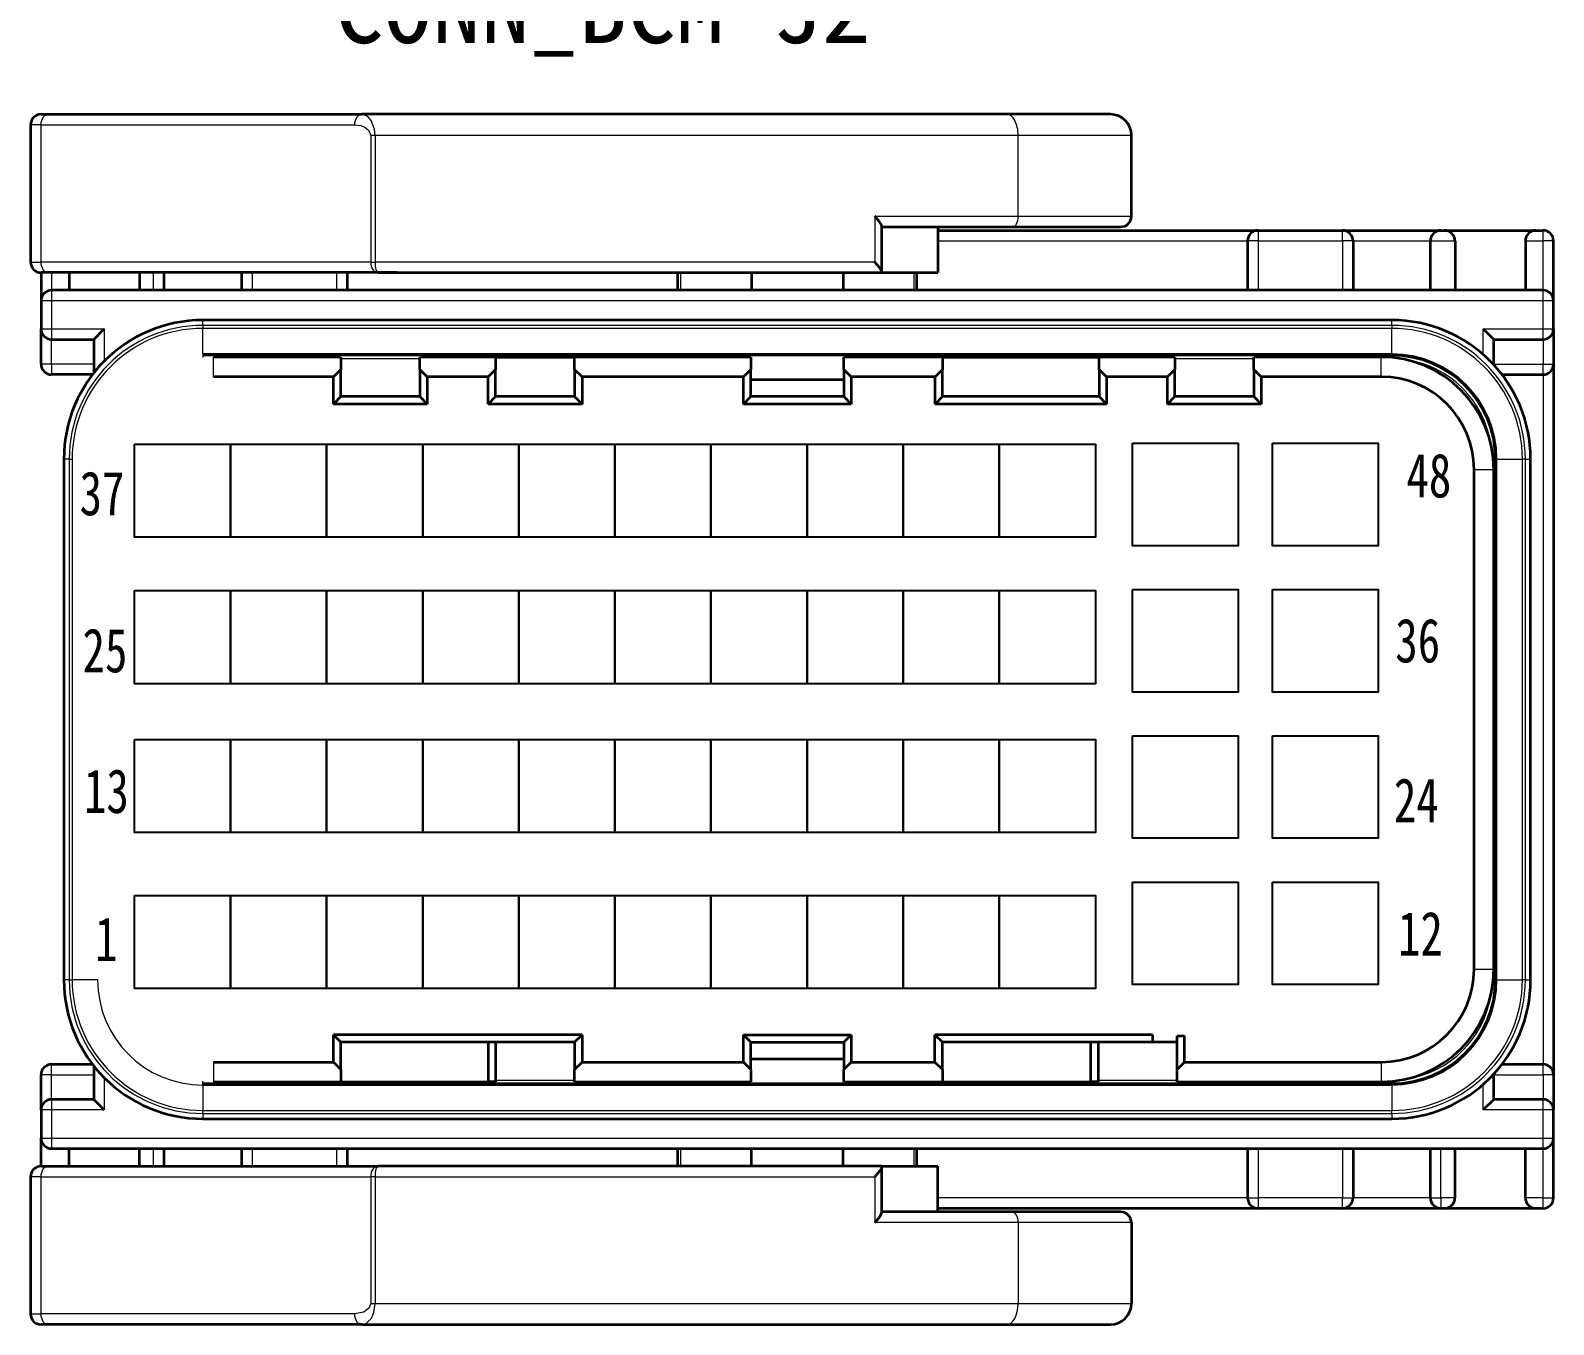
# Model space of a CAD drawing. Header units: millimetres. Extents: x 17 to 3784, y 12 to 1382.
# Drawn here: x 1027.13 to 1054.05, y 701.94 to 724.81 of the extents above; entities that cross this region are included whole.
import ezdxf

# ---------------------------------------------------------------- set-up
doc = ezdxf.new("R2010")
doc.units = ezdxf.units.MM
doc.styles.add('FangSong_GB2312_Style', font='simfang.ttf')
doc.styles.add('样式 2', font='', dxfattribs={"width": 0.75})
doc.styles.get('样式 2').set_extended_font_data('宋体')

msp = doc.modelspace()

# ---------------------------------------------------------------- linework, layer by layer
at = {"color": 0, "lineweight": 35, "ltscale": 0.005125}
for p, q in [((1027.319, 723.325), (1027.446, 723.325)), ((1027.446, 720.528), (1027.319, 720.528)), ((1027.319, 704.741), (1027.446, 704.741)), ((1027.446, 701.944), (1027.319, 701.944))]:
    msp.add_line(p, q, dxfattribs=at)
at = {"color": 0, "lineweight": 35, "ltscale": 0.222943}
for p, q in [((1027.446, 723.325), (1032.989, 723.325)), ((1032.989, 701.944), (1027.446, 701.944))]:
    msp.add_line(p, q, dxfattribs=at)
at = {"color": 0, "lineweight": 35, "ltscale": 0.243352}
msp.add_line((1039.039, 723.325), (1032.989, 723.325), dxfattribs=at)
at = {"color": 0, "lineweight": 35, "ltscale": 0.21498}
msp.add_line((1044.384, 723.325), (1039.039, 723.325), dxfattribs=at)
at = {"color": 0, "lineweight": 35, "ltscale": 0.073601}
for p, q in [((1046.214, 723.325), (1044.384, 723.325)), ((1044.384, 701.944), (1046.214, 701.944))]:
    msp.add_line(p, q, dxfattribs=at)
at = {"color": 0, "lineweight": 13, "ltscale": 0.007323}
for p, q in [((1027.314, 723.139), (1027.132, 723.139)), ((1027.132, 720.715), (1027.314, 720.715)), ((1027.314, 704.555), (1027.132, 704.555)), ((1027.132, 702.131), (1027.314, 702.131))]:
    msp.add_line(p, q, dxfattribs=at)
at = {"color": 0, "lineweight": 35, "ltscale": 0.0975}
for p, q in [((1027.132, 723.139), (1027.132, 720.715)), ((1027.132, 704.555), (1027.132, 702.131))]:
    msp.add_line(p, q, dxfattribs=at)
at = {"color": 0, "lineweight": 13, "ltscale": 0.222943}
for p, q in [((1027.314, 723.139), (1032.857, 723.139)), ((1032.857, 702.131), (1027.314, 702.131))]:
    msp.add_line(p, q, dxfattribs=at)
at = {"color": 0, "lineweight": 13, "ltscale": 0.0975}
for p, q in [((1027.314, 723.139), (1027.314, 720.715)), ((1027.314, 704.555), (1027.314, 702.131))]:
    msp.add_line(p, q, dxfattribs=at)
at = {"color": 0, "lineweight": 13, "ltscale": 0.00312}
for p, q in [((1033.222, 722.952), (1033.144, 722.952)), ((1033.144, 720.715), (1033.222, 720.715)), ((1033.222, 704.555), (1033.144, 704.555)), ((1033.144, 702.317), (1033.222, 702.317))]:
    msp.add_line(p, q, dxfattribs=at)
at = {"color": 0, "lineweight": 13, "ltscale": 0.09}
for p, q in [((1033.144, 722.952), (1033.144, 720.715)), ((1033.222, 722.952), (1033.222, 720.715)), ((1033.144, 704.555), (1033.144, 702.317)), ((1033.222, 704.555), (1033.222, 702.317))]:
    msp.add_line(p, q, dxfattribs=at)
at = {"color": 0, "lineweight": 13, "ltscale": 0.236047}
for p, q in [((1039.091, 722.952), (1033.222, 722.952)), ((1033.222, 704.555), (1039.091, 704.555))]:
    msp.add_line(p, q, dxfattribs=at)
at = {"color": 0, "lineweight": 13, "ltscale": 0.221008}
msp.add_line((1044.585, 722.952), (1039.091, 722.952), dxfattribs=at)
at = {"color": 0, "lineweight": 13, "ltscale": 0.0575}
for p, q in [((1044.585, 721.523), (1044.585, 722.952)), ((1044.585, 703.747), (1044.585, 702.317))]:
    msp.add_line(p, q, dxfattribs=at)
at = {"color": 0, "lineweight": 13, "ltscale": 0.080499}
for p, q in [((1046.587, 722.952), (1044.585, 722.952)), ((1044.585, 721.523), (1046.587, 721.523)), ((1046.587, 703.747), (1044.585, 703.747)), ((1044.585, 702.317), (1046.587, 702.317))]:
    msp.add_line(p, q, dxfattribs=at)
at = {"color": 0, "lineweight": 35, "ltscale": 0.0575}
for p, q in [((1046.587, 721.523), (1046.587, 722.952)), ((1046.587, 703.747), (1046.587, 702.317))]:
    msp.add_line(p, q, dxfattribs=at)
at = {"color": 0, "lineweight": 13, "ltscale": 0.101839}
for p, q in [((1042.053, 721.523), (1044.585, 721.523)), ((1044.585, 703.747), (1042.053, 703.747))]:
    msp.add_line(p, q, dxfattribs=at)
at = {"color": 0, "lineweight": 13, "ltscale": 0.0325}
for p, q in [((1042.053, 721.523), (1042.053, 720.715)), ((1042.053, 704.555), (1042.053, 703.747))]:
    msp.add_line(p, q, dxfattribs=at)
at = {"color": 0, "lineweight": 35, "ltscale": 0.0325}
for p, q in [((1042.174, 720.541), (1042.174, 721.349)), ((1043.168, 721.336), (1043.168, 720.528)), ((1042.174, 703.921), (1042.174, 704.729)), ((1043.168, 703.933), (1043.168, 704.741))]:
    msp.add_line(p, q, dxfattribs=at)
at = {"color": 0, "lineweight": 35, "ltscale": 0.092949}
for p, q in [((1042.174, 721.336), (1044.485, 721.336)), ((1044.485, 703.933), (1042.174, 703.933))]:
    msp.add_line(p, q, dxfattribs=at)
at = {"color": 0, "lineweight": 35, "ltscale": 0.227499}
for p, q in [((1043.168, 721.274), (1048.824, 721.274)), ((1048.824, 703.995), (1043.168, 703.995))]:
    msp.add_line(p, q, dxfattribs=at)
at = {"color": 0, "lineweight": 35, "ltscale": 0.077051}
for p, q in [((1044.485, 721.336), (1046.4, 721.336)), ((1046.4, 703.933), (1044.485, 703.933))]:
    msp.add_line(p, q, dxfattribs=at)
at = {"color": 0, "lineweight": 35, "ltscale": 0.060001}
for p, q in [((1048.824, 721.274), (1050.316, 721.274)), ((1050.316, 703.995), (1048.824, 703.995))]:
    msp.add_line(p, q, dxfattribs=at)
at = {"color": 0, "lineweight": 13, "ltscale": 0.0075}
for p, q in [((1048.824, 721.274), (1048.824, 721.088)), ((1050.316, 721.088), (1050.316, 721.274)), ((1053.859, 721.088), (1053.859, 721.274)), ((1048.824, 721.088), (1048.638, 721.088)), ((1050.502, 721.088), (1050.316, 721.088)), ((1054.045, 721.088), (1053.859, 721.088)), ((1027.505, 720.218), (1027.505, 720.031)), ((1053.859, 720.031), (1053.859, 720.218)), ((1027.505, 720.031), (1027.319, 720.031)), ((1054.045, 720.031), (1053.859, 720.031)), ((1027.319, 719.534), (1027.505, 719.534)), ((1027.505, 719.534), (1027.505, 719.347)), ((1053.859, 719.347), (1053.859, 719.534)), ((1053.859, 719.534), (1054.045, 719.534)), ((1027.505, 718.912), (1027.319, 718.912)), ((1027.505, 718.912), (1027.505, 718.726)), ((1053.859, 718.726), (1053.859, 718.912)), ((1053.859, 718.912), (1054.045, 718.912)), ((1027.505, 706.357), (1027.505, 706.544)), ((1053.859, 706.357), (1053.859, 706.544)), ((1027.505, 706.357), (1027.319, 706.357)), ((1054.045, 706.357), (1053.859, 706.357)), ((1027.505, 705.736), (1027.319, 705.736)), ((1027.505, 705.922), (1027.505, 705.736)), ((1053.859, 705.736), (1053.859, 705.922)), ((1054.045, 705.736), (1053.859, 705.736)), ((1027.319, 705.238), (1027.505, 705.238)), ((1027.505, 705.238), (1027.505, 705.052)), ((1053.859, 705.052), (1053.859, 705.238)), ((1053.859, 705.238), (1054.045, 705.238)), ((1048.638, 704.182), (1048.824, 704.182)), ((1048.824, 704.182), (1048.824, 703.995)), ((1050.316, 703.995), (1050.316, 704.182)), ((1050.316, 704.182), (1050.502, 704.182)), ((1051.87, 704.182), (1052.056, 704.182)), ((1052.056, 704.182), (1052.056, 703.995)), ((1053.859, 704.182), (1054.045, 704.182)), ((1053.859, 703.995), (1053.859, 704.182))]:
    msp.add_line(p, q, dxfattribs=at)
at = {"color": 0, "lineweight": 35, "ltscale": 0.07}
for p, q in [((1050.316, 721.274), (1052.056, 721.274)), ((1052.056, 703.995), (1050.316, 703.995))]:
    msp.add_line(p, q, dxfattribs=at)
at = {"color": 0, "lineweight": 35, "ltscale": 0.002501}
for p, q in [((1052.056, 721.274), (1052.118, 721.274)), ((1052.118, 703.995), (1052.056, 703.995))]:
    msp.add_line(p, q, dxfattribs=at)
at = {"color": 0, "lineweight": 35, "ltscale": 0.064999}
for p, q in [((1052.118, 721.274), (1053.734, 721.274)), ((1053.734, 703.995), (1052.118, 703.995))]:
    msp.add_line(p, q, dxfattribs=at)
at = {"color": 0, "lineweight": 35, "ltscale": 0.005}
for p, q in [((1053.734, 721.274), (1053.859, 721.274)), ((1053.859, 703.995), (1053.734, 703.995))]:
    msp.add_line(p, q, dxfattribs=at)
at = {"color": 0, "lineweight": 13, "ltscale": 0.22}
for p, q in [((1043.168, 721.088), (1048.638, 721.088)), ((1048.638, 704.182), (1043.168, 704.182))]:
    msp.add_line(p, q, dxfattribs=at)
at = {"color": 0, "lineweight": 35, "ltscale": 0.035}
for p, q in [((1048.638, 721.088), (1048.638, 720.218)), ((1050.502, 721.088), (1050.502, 720.218)), ((1051.87, 720.218), (1051.87, 721.088)), ((1052.305, 721.088), (1052.305, 720.218)), ((1053.548, 721.088), (1053.548, 720.218)), ((1052.305, 704.182), (1052.305, 705.052)), ((1053.548, 704.182), (1053.548, 705.052))]:
    msp.add_line(p, q, dxfattribs=at)
at = {"color": 0, "lineweight": 13, "ltscale": 0.060001}
for p, q in [((1048.824, 721.088), (1050.316, 721.088)), ((1050.316, 704.182), (1048.824, 704.182))]:
    msp.add_line(p, q, dxfattribs=at)
at = {"color": 0, "lineweight": 13, "ltscale": 0.035}
for p, q in [((1048.824, 721.088), (1048.824, 720.218)), ((1050.316, 721.088), (1050.316, 720.218)), ((1053.859, 720.218), (1053.859, 721.088)), ((1052.056, 704.182), (1052.056, 705.052)), ((1053.859, 704.182), (1053.859, 705.052))]:
    msp.add_line(p, q, dxfattribs=at)
at = {"color": 0, "lineweight": 13, "ltscale": 0.055}
for p, q in [((1050.502, 721.088), (1051.87, 721.088)), ((1051.87, 704.182), (1050.502, 704.182))]:
    msp.add_line(p, q, dxfattribs=at)
at = {"color": 0, "lineweight": 13, "ltscale": 0.0175}
for p, q in [((1051.87, 721.088), (1052.305, 721.088)), ((1027.505, 718.912), (1027.505, 719.347)), ((1053.859, 719.347), (1053.859, 718.912)), ((1027.505, 705.922), (1027.505, 706.357)), ((1053.859, 706.357), (1053.859, 705.922))]:
    msp.add_line(p, q, dxfattribs=at)
at = {"color": 0, "lineweight": 13, "ltscale": 0.0125}
for p, q in [((1053.548, 721.088), (1053.859, 721.088)), ((1027.505, 720.528), (1027.505, 720.218)), ((1029.308, 720.218), (1029.308, 720.528)), ((1031.048, 720.528), (1031.048, 720.218)), ((1032.54, 720.528), (1032.54, 720.218)), ((1038.625, 720.218), (1038.625, 720.528)), ((1042.739, 720.528), (1042.739, 720.218)), ((1031.048, 705.052), (1031.048, 704.741)), ((1032.54, 705.052), (1032.54, 704.741)), ((1053.859, 704.182), (1053.548, 704.182))]:
    msp.add_line(p, q, dxfattribs=at)
at = {"color": 0, "lineweight": 35, "ltscale": 0.0425}
for p, q in [((1054.045, 720.031), (1054.045, 721.088)), ((1054.045, 704.182), (1054.045, 705.238))]:
    msp.add_line(p, q, dxfattribs=at)
at = {"color": 0, "lineweight": 13, "ltscale": 0.234502}
for p, q in [((1033.144, 720.715), (1027.314, 720.715)), ((1027.314, 704.555), (1033.144, 704.555))]:
    msp.add_line(p, q, dxfattribs=at)
at = {"color": 0, "lineweight": 35, "ltscale": 0.02}
for p, q in [((1027.319, 720.528), (1027.319, 720.031)), ((1027.319, 720.031), (1027.319, 719.534)), ((1054.045, 719.534), (1054.045, 720.031)), ((1027.319, 705.736), (1027.319, 705.238)), ((1054.045, 705.238), (1054.045, 705.736)), ((1027.319, 704.741), (1027.319, 705.238))]:
    msp.add_line(p, q, dxfattribs=at)
at = {"color": 0, "lineweight": 35, "ltscale": 0.234502}
for p, q in [((1033.276, 720.528), (1027.446, 720.528)), ((1027.446, 704.741), (1033.276, 704.741))]:
    msp.add_line(p, q, dxfattribs=at)
at = {"color": 0, "lineweight": 35, "ltscale": 0.0125}
for p, q in [((1027.816, 720.528), (1027.816, 720.218)), ((1029.059, 720.528), (1029.059, 720.218)), ((1029.494, 720.218), (1029.494, 720.528)), ((1030.861, 720.528), (1030.861, 720.218)), ((1032.726, 720.528), (1032.726, 720.218)), ((1038.569, 720.218), (1038.569, 720.528)), ((1039.874, 720.528), (1039.874, 720.218)), ((1041.49, 720.528), (1041.49, 720.218)), ((1042.795, 720.218), (1042.795, 720.528)), ((1029.494, 704.741), (1029.494, 705.052)), ((1030.861, 705.052), (1030.861, 704.741)), ((1032.726, 705.052), (1032.726, 704.741))]:
    msp.add_line(p, q, dxfattribs=at)
at = {"color": 0, "lineweight": 35, "ltscale": 0.069951}
msp.add_line((1033.605, 720.528), (1031.865, 720.528), dxfattribs=at)
at = {"color": 0, "lineweight": 13, "ltscale": 0.233069}
msp.add_line((1039.016, 720.715), (1033.222, 720.715), dxfattribs=at)
at = {"color": 0, "lineweight": 35, "ltscale": 0.22989}
msp.add_line((1033.276, 720.528), (1038.992, 720.528), dxfattribs=at)
at = {"color": 0, "lineweight": 35, "ltscale": 0.127983}
msp.add_line((1038.992, 720.528), (1042.174, 720.528), dxfattribs=at)
at = {"color": 0, "lineweight": 13, "ltscale": 0.122148}
msp.add_line((1042.053, 720.715), (1039.016, 720.715), dxfattribs=at)
at = {"color": 0, "lineweight": 35, "ltscale": 0.000505066}
for p, q in [((1042.174, 720.541), (1042.174, 720.528)), ((1042.174, 704.741), (1042.174, 704.729))]:
    msp.add_line(p, q, dxfattribs=at)
at = {"color": 0, "lineweight": 35, "ltscale": 0.039999}
for p, q in [((1042.174, 720.528), (1043.168, 720.528)), ((1042.174, 704.741), (1043.168, 704.741))]:
    msp.add_line(p, q, dxfattribs=at)
at = {"color": 0, "lineweight": 35}
for p, q in [((1053.859, 720.218), (1027.505, 720.218)), ((1051.186, 719.689), (1030.178, 719.689)), ((1054.045, 718.912), (1054.045, 706.357)), ((1030.178, 705.58), (1051.186, 705.58)), ((1027.505, 705.052), (1053.859, 705.052))]:
    msp.add_line(p, q, dxfattribs=at)
at = {"color": 0, "lineweight": 13}
for p, q in [((1053.859, 720.031), (1027.505, 720.031)), ((1051.186, 719.687), (1030.178, 719.687)), ((1051.186, 719.595), (1030.178, 719.595)), ((1051.186, 719.543), (1030.178, 719.543)), ((1051.186, 719.094), (1030.178, 719.094)), ((1030.178, 706.175), (1051.186, 706.175)), ((1030.178, 705.726), (1051.186, 705.726)), ((1030.178, 705.675), (1051.186, 705.675)), ((1030.178, 705.582), (1051.186, 705.582)), ((1027.505, 705.238), (1053.859, 705.238))]:
    msp.add_line(p, q, dxfattribs=at)
at = {"color": 0, "lineweight": 13, "ltscale": 0.02}
for p, q in [((1027.505, 720.031), (1027.505, 719.534)), ((1053.859, 719.534), (1053.859, 720.031)), ((1027.505, 705.736), (1027.505, 705.238)), ((1053.859, 705.238), (1053.859, 705.736))]:
    msp.add_line(p, q, dxfattribs=at)
at = {"color": 0, "lineweight": 13, "ltscale": 8.16345e-05}
for p, q in [((1030.178, 719.689), (1030.178, 719.687)), ((1051.186, 719.689), (1051.186, 719.687)), ((1030.178, 705.58), (1030.178, 705.582)), ((1051.186, 705.58), (1051.186, 705.582))]:
    msp.add_line(p, q, dxfattribs=at)
at = {"color": 0, "lineweight": 13, "ltscale": 0.003716}
for p, q in [((1030.178, 719.595), (1030.178, 719.687)), ((1051.186, 719.595), (1051.186, 719.687)), ((1027.817, 717.234), (1027.725, 717.234)), ((1053.547, 717.234), (1053.639, 717.234)), ((1027.817, 708.035), (1027.725, 708.035)), ((1053.547, 708.035), (1053.639, 708.035)), ((1030.178, 705.675), (1030.178, 705.582)), ((1051.186, 705.675), (1051.186, 705.582))]:
    msp.add_line(p, q, dxfattribs=at)
at = {"color": 0, "lineweight": 35, "ltscale": 0.025}
for p, q in [((1027.319, 718.912), (1027.319, 719.534)), ((1054.045, 719.534), (1054.045, 718.912)), ((1027.319, 705.736), (1027.319, 706.357)), ((1054.045, 706.357), (1054.045, 705.736))]:
    msp.add_line(p, q, dxfattribs=at)
at = {"color": 0, "lineweight": 13, "ltscale": 0.0375}
for p, q in [((1027.505, 719.534), (1028.437, 719.534)), ((1028.437, 705.736), (1027.505, 705.736))]:
    msp.add_line(p, q, dxfattribs=at)
at = {"color": 0, "lineweight": 35, "ltscale": 0.010607}
for p, q in [((1028.251, 719.347), (1028.437, 719.534)), ((1052.802, 719.534), (1052.989, 719.347)), ((1028.251, 705.922), (1028.437, 705.736)), ((1052.989, 705.922), (1052.802, 705.736))]:
    msp.add_line(p, q, dxfattribs=at)
at = {"color": 0, "lineweight": 13, "ltscale": 0.022847}
for p, q in [((1028.437, 719.534), (1028.437, 718.966)), ((1028.437, 706.304), (1028.437, 705.736))]:
    msp.add_line(p, q, dxfattribs=at)
at = {"color": 0, "lineweight": 13, "ltscale": 0.002085}
for p, q in [((1030.178, 719.595), (1030.178, 719.543)), ((1051.186, 719.595), (1051.186, 719.543)), ((1030.178, 705.675), (1030.178, 705.726)), ((1051.186, 705.675), (1051.186, 705.726))]:
    msp.add_line(p, q, dxfattribs=at)
at = {"color": 0, "lineweight": 13, "ltscale": 0.018052}
for p, q in [((1030.178, 719.094), (1030.178, 719.543)), ((1051.186, 719.094), (1051.186, 719.543)), ((1030.178, 706.175), (1030.178, 705.726)), ((1051.186, 706.175), (1051.186, 705.726))]:
    msp.add_line(p, q, dxfattribs=at)
at = {"color": 0, "lineweight": 13, "ltscale": 0.0425}
for p, q in [((1052.802, 719.534), (1053.859, 719.534)), ((1053.859, 705.736), (1052.802, 705.736))]:
    msp.add_line(p, q, dxfattribs=at)
at = {"color": 0, "lineweight": 13, "ltscale": 0.018159}
for p, q in [((1052.802, 719.082), (1052.802, 719.534)), ((1052.802, 705.736), (1052.802, 706.187))]:
    msp.add_line(p, q, dxfattribs=at)
at = {"color": 0, "lineweight": 35, "ltscale": 0.03}
for p, q in [((1027.505, 719.347), (1028.251, 719.347)), ((1028.251, 705.922), (1027.505, 705.922))]:
    msp.add_line(p, q, dxfattribs=at)
at = {"color": 0, "lineweight": 35, "ltscale": 0.023801}
for p, q in [((1028.251, 719.347), (1028.251, 718.756)), ((1028.251, 706.514), (1028.251, 705.922))]:
    msp.add_line(p, q, dxfattribs=at)
at = {"color": 0, "lineweight": 35, "ltscale": 0.017953}
for p, q in [((1052.989, 718.901), (1052.989, 719.347)), ((1052.989, 705.922), (1052.989, 706.368))]:
    msp.add_line(p, q, dxfattribs=at)
at = {"color": 0, "lineweight": 35, "ltscale": 0.035001}
for p, q in [((1052.989, 719.347), (1053.859, 719.347)), ((1053.859, 705.922), (1052.989, 705.922)), ((1048.638, 705.052), (1048.638, 704.182)), ((1050.502, 705.052), (1050.502, 704.182)), ((1051.87, 704.182), (1051.87, 705.052))]:
    msp.add_line(p, q, dxfattribs=at)
at = {"color": 0, "lineweight": 13, "ltscale": 0.03}
for p, q in [((1028.251, 718.912), (1027.505, 718.912)), ((1027.505, 706.357), (1028.251, 706.357))]:
    msp.add_line(p, q, dxfattribs=at)
at = {"color": 0, "lineweight": 13, "ltscale": 0.001066}
for p, q in [((1030.178, 719.094), (1030.178, 719.068)), ((1051.186, 719.094), (1051.186, 719.068)), ((1030.178, 706.175), (1030.178, 706.202)), ((1051.186, 706.175), (1051.186, 706.202))]:
    msp.add_line(p, q, dxfattribs=at)
at = {"color": 0, "lineweight": 35, "ltscale": 0.326875}
for p, q in [((1038.304, 719.068), (1030.178, 719.068)), ((1051.186, 719.068), (1043.059, 719.068)), ((1030.178, 706.202), (1038.304, 706.202)), ((1043.059, 706.202), (1051.186, 706.202))]:
    msp.add_line(p, q, dxfattribs=at)
at = {"color": 0, "lineweight": 13, "ltscale": 0.001601}
for p, q in [((1030.178, 719.068), (1030.178, 719.028)), ((1051.186, 719.068), (1051.186, 719.028)), ((1030.178, 706.202), (1030.178, 706.242)), ((1051.186, 706.202), (1051.186, 706.242))]:
    msp.add_line(p, q, dxfattribs=at)
at = {"color": 0, "lineweight": 35, "ltscale": 0.0905}
for p, q in [((1032.614, 719.037), (1030.364, 719.037)), ((1051, 719.037), (1048.75, 719.037)), ((1030.364, 706.233), (1032.614, 706.233))]:
    msp.add_line(p, q, dxfattribs=at)
at = {"color": 0, "lineweight": 13, "ltscale": 0.014004}
for p, q in [((1030.364, 718.689), (1030.364, 719.037)), ((1051, 718.689), (1051, 719.037)), ((1030.364, 706.581), (1030.364, 706.233)), ((1051, 706.581), (1051, 706.233))]:
    msp.add_line(p, q, dxfattribs=at)
at = {"color": 0, "lineweight": 35, "ltscale": 0.008752}
for p, q in [((1032.614, 719.037), (1032.614, 718.819)), ((1034.013, 718.819), (1034.013, 719.037)), ((1035.349, 719.037), (1035.349, 718.819)), ((1036.747, 718.819), (1036.747, 719.037)), ((1039.861, 719.037), (1039.861, 718.819)), ((1041.502, 718.819), (1041.502, 719.037)), ((1043.249, 719.037), (1043.249, 718.819)), ((1046.015, 718.819), (1046.015, 719.037)), ((1047.351, 719.037), (1047.351, 718.819)), ((1048.75, 718.819), (1048.75, 719.037)), ((1032.614, 706.45), (1032.614, 706.233)), ((1036.747, 706.233), (1036.747, 706.45)), ((1039.861, 706.45), (1039.861, 706.233)), ((1041.502, 706.233), (1041.502, 706.45)), ((1043.246, 706.45), (1043.246, 706.233)), ((1047.395, 706.233), (1047.395, 706.45))]:
    msp.add_line(p, q, dxfattribs=at)
at = {"color": 0, "lineweight": 13, "ltscale": 0.05625}
for p, q in [((1034.013, 719.006), (1032.614, 719.006)), ((1048.75, 719.006), (1047.351, 719.006)), ((1035.349, 706.264), (1036.747, 706.264)), ((1045.996, 706.264), (1047.395, 706.264))]:
    msp.add_line(p, q, dxfattribs=at)
at = {"color": 0, "lineweight": 35, "ltscale": 0.053749}
for p, q in [((1035.349, 719.037), (1034.013, 719.037)), ((1047.351, 719.037), (1046.015, 719.037))]:
    msp.add_line(p, q, dxfattribs=at)
at = {"color": 0, "lineweight": 35, "ltscale": 0.05625}
for p, q in [((1035.349, 719.037), (1036.747, 719.037)), ((1034.013, 718.337), (1032.614, 718.337)), ((1036.747, 718.337), (1035.349, 718.337)), ((1048.75, 718.337), (1047.351, 718.337))]:
    msp.add_line(p, q, dxfattribs=at)
at = {"color": 0, "lineweight": 35, "ltscale": 0.12525}
for p, q in [((1039.861, 719.037), (1036.747, 719.037)), ((1036.747, 706.233), (1039.861, 706.233))]:
    msp.add_line(p, q, dxfattribs=at)
at = {"color": 0, "lineweight": 35, "ltscale": 0.191251}
for p, q in [((1043.059, 719.068), (1038.304, 719.068)), ((1038.304, 706.202), (1043.059, 706.202))]:
    msp.add_line(p, q, dxfattribs=at)
at = {"color": 0, "lineweight": 35, "ltscale": 0.001245}
for p, q in [((1038.304, 719.037), (1038.304, 719.068)), ((1043.059, 719.068), (1043.059, 719.037)), ((1038.304, 706.202), (1038.304, 706.233)), ((1043.059, 706.233), (1043.059, 706.202))]:
    msp.add_line(p, q, dxfattribs=at)
at = {"color": 0, "lineweight": 35, "ltscale": 0.07025}
msp.add_line((1043.249, 719.037), (1041.502, 719.037), dxfattribs=at)
at = {"color": 0, "lineweight": 35, "ltscale": 0.11125}
for p, q in [((1043.249, 719.037), (1046.015, 719.037)), ((1046.015, 718.337), (1043.249, 718.337))]:
    msp.add_line(p, q, dxfattribs=at)
at = {"color": 0, "lineweight": 13, "ltscale": 0.035001}
for p, q in [((1052.989, 718.912), (1053.859, 718.912)), ((1052.989, 706.357), (1053.859, 706.357)), ((1048.824, 705.052), (1048.824, 704.182)), ((1050.316, 705.052), (1050.316, 704.182))]:
    msp.add_line(p, q, dxfattribs=at)
at = {"color": 0, "lineweight": 35, "ltscale": 0.029068}
for p, q in [((1028.228, 718.726), (1027.505, 718.726)), ((1053.136, 718.726), (1053.859, 718.726)), ((1053.136, 706.544), (1053.859, 706.544))]:
    msp.add_line(p, q, dxfattribs=at)
at = {"color": 0, "lineweight": 35, "ltscale": 0.085248}
for p, q in [((1032.484, 718.689), (1030.364, 718.689)), ((1051, 718.689), (1048.88, 718.689)), ((1030.364, 706.581), (1032.484, 706.581))]:
    msp.add_line(p, q, dxfattribs=at)
at = {"color": 0, "lineweight": 35, "ltscale": 0.007427}
for p, q in [((1032.614, 718.819), (1032.484, 718.689)), ((1036.747, 718.819), (1036.878, 718.689)), ((1039.861, 718.819), (1039.731, 718.689)), ((1041.502, 718.819), (1041.633, 718.689)), ((1043.249, 718.819), (1043.118, 718.689)), ((1048.75, 718.819), (1048.88, 718.689)), ((1032.614, 718.337), (1032.484, 718.207)), ((1036.747, 718.337), (1036.878, 718.207)), ((1039.861, 718.337), (1039.731, 718.207)), ((1041.502, 718.337), (1041.633, 718.207)), ((1043.249, 718.337), (1043.118, 718.207)), ((1048.75, 718.337), (1048.88, 718.207)), ((1032.614, 706.932), (1032.484, 707.063)), ((1036.747, 706.932), (1036.878, 707.063)), ((1039.861, 706.932), (1039.731, 707.063)), ((1041.502, 706.932), (1041.633, 707.063)), ((1043.246, 706.932), (1043.115, 707.063)), ((1032.614, 706.45), (1032.484, 706.581)), ((1036.747, 706.45), (1036.878, 706.581)), ((1039.861, 706.45), (1039.731, 706.581)), ((1041.502, 706.45), (1041.633, 706.581)), ((1043.246, 706.45), (1043.115, 706.581)), ((1047.395, 706.45), (1047.525, 706.581))]:
    msp.add_line(p, q, dxfattribs=at)
at = {"color": 0, "lineweight": 35, "ltscale": 0.019373}
for p, q in [((1032.484, 718.207), (1032.484, 718.689)), ((1032.614, 718.337), (1032.614, 718.819)), ((1034.013, 718.819), (1034.013, 718.337)), ((1034.143, 718.689), (1034.143, 718.207)), ((1035.218, 718.207), (1035.218, 718.689)), ((1035.349, 718.337), (1035.349, 718.819)), ((1036.747, 718.819), (1036.747, 718.337)), ((1036.878, 718.689), (1036.878, 718.207)), ((1039.731, 718.207), (1039.731, 718.689)), ((1039.861, 718.337), (1039.861, 718.819)), ((1041.502, 718.819), (1041.502, 718.337)), ((1041.633, 718.689), (1041.633, 718.207)), ((1043.118, 718.207), (1043.118, 718.689)), ((1043.249, 718.337), (1043.249, 718.819)), ((1046.015, 718.819), (1046.015, 718.337)), ((1046.145, 718.689), (1046.145, 718.207)), ((1047.221, 718.207), (1047.221, 718.689)), ((1047.351, 718.337), (1047.351, 718.819)), ((1048.75, 718.819), (1048.75, 718.337)), ((1048.88, 718.689), (1048.88, 718.207)), ((1032.484, 706.581), (1032.484, 707.063)), ((1036.878, 707.063), (1036.878, 706.581)), ((1039.731, 706.581), (1039.731, 707.063)), ((1041.633, 707.063), (1041.633, 706.581)), ((1043.115, 706.581), (1043.115, 707.063)), ((1032.614, 706.45), (1032.614, 706.932)), ((1036.747, 706.932), (1036.747, 706.45)), ((1039.861, 706.45), (1039.861, 706.932)), ((1041.502, 706.932), (1041.502, 706.45)), ((1043.246, 706.45), (1043.246, 706.932))]:
    msp.add_line(p, q, dxfattribs=at)
at = {"color": 0, "lineweight": 35, "ltscale": 0.007426}
for p, q in [((1034.013, 718.819), (1034.143, 718.689)), ((1035.349, 718.819), (1035.218, 718.689)), ((1046.015, 718.819), (1046.145, 718.689)), ((1047.351, 718.819), (1047.221, 718.689)), ((1034.013, 718.337), (1034.143, 718.207)), ((1035.349, 718.337), (1035.218, 718.207)), ((1046.015, 718.337), (1046.145, 718.207)), ((1047.221, 718.207), (1047.351, 718.337))]:
    msp.add_line(p, q, dxfattribs=at)
at = {"color": 0, "lineweight": 35, "ltscale": 0.043248}
for p, q in [((1035.218, 718.689), (1034.143, 718.689)), ((1047.221, 718.689), (1046.145, 718.689))]:
    msp.add_line(p, q, dxfattribs=at)
at = {"color": 0, "lineweight": 35, "ltscale": 0.114746}
for p, q in [((1039.731, 718.689), (1036.878, 718.689)), ((1036.878, 706.581), (1039.731, 706.581))]:
    msp.add_line(p, q, dxfattribs=at)
at = {"color": 0, "lineweight": 35, "ltscale": 0.066}
for p, q in [((1041.502, 718.633), (1039.861, 718.633)), ((1041.502, 718.337), (1039.861, 718.337)), ((1039.861, 706.932), (1041.502, 706.932)), ((1039.861, 706.637), (1041.502, 706.637))]:
    msp.add_line(p, q, dxfattribs=at)
at = {"color": 0, "lineweight": 35, "ltscale": 0.059746}
msp.add_line((1043.118, 718.689), (1041.633, 718.689), dxfattribs=at)
at = {"color": 0, "lineweight": 13, "ltscale": 0.489999}
msp.add_line((1053.859, 718.726), (1053.859, 706.544), dxfattribs=at)
at = {"color": 0, "lineweight": 35, "ltscale": 0.066753}
for p, q in [((1034.143, 718.207), (1032.484, 718.207)), ((1036.878, 718.207), (1035.218, 718.207)), ((1048.88, 718.207), (1047.221, 718.207))]:
    msp.add_line(p, q, dxfattribs=at)
at = {"color": 0, "lineweight": 35, "ltscale": 0.076505}
for p, q in [((1041.633, 718.207), (1039.731, 718.207)), ((1039.731, 707.063), (1041.633, 707.063))]:
    msp.add_line(p, q, dxfattribs=at)
at = {"color": 0, "lineweight": 35, "ltscale": 0.121753}
msp.add_line((1046.145, 718.207), (1043.118, 718.207), dxfattribs=at)
at = {"color": 0, "lineweight": 13, "ltscale": 8.08716e-05}
for p, q in [((1027.723, 717.234), (1027.725, 717.234)), ((1053.641, 717.234), (1053.639, 717.234)), ((1027.723, 708.035), (1027.725, 708.035)), ((1053.641, 708.035), (1053.639, 708.035))]:
    msp.add_line(p, q, dxfattribs=at)
at = {"color": 0, "lineweight": 35, "ltscale": 0.37}
for p, q in [((1027.723, 717.234), (1027.723, 708.035)), ((1053.641, 708.035), (1053.641, 717.234))]:
    msp.add_line(p, q, dxfattribs=at)
at = {"color": 0, "lineweight": 13, "ltscale": 0.37}
for p, q in [((1027.725, 717.234), (1027.725, 708.035)), ((1027.817, 717.234), (1027.817, 708.035)), ((1027.869, 717.234), (1027.869, 708.035)), ((1053.046, 708.035), (1053.046, 717.234)), ((1053.495, 708.035), (1053.495, 717.234)), ((1053.547, 708.035), (1053.547, 717.234)), ((1053.639, 708.035), (1053.639, 717.234))]:
    msp.add_line(p, q, dxfattribs=at)
at = {"color": 0, "lineweight": 13, "ltscale": 0.002086}
for p, q in [((1027.817, 717.234), (1027.869, 717.234)), ((1053.547, 717.234), (1053.495, 717.234)), ((1027.817, 708.035), (1027.869, 708.035)), ((1053.547, 708.035), (1053.495, 708.035))]:
    msp.add_line(p, q, dxfattribs=at)
at = {"color": 0, "lineweight": 13, "ltscale": 0.001599}
for p, q in [((1053.02, 717.234), (1052.98, 717.234)), ((1053.02, 708.035), (1052.98, 708.035))]:
    msp.add_line(p, q, dxfattribs=at)
at = {"color": 0, "lineweight": 35, "ltscale": 0.09125}
for p, q in [((1053.02, 714.966), (1053.02, 717.234)), ((1053.02, 708.035), (1053.02, 710.304))]:
    msp.add_line(p, q, dxfattribs=at)
at = {"color": 0, "lineweight": 13, "ltscale": 0.001067}
for p, q in [((1053.046, 717.234), (1053.02, 717.234)), ((1053.046, 708.035), (1053.02, 708.035))]:
    msp.add_line(p, q, dxfattribs=at)
at = {"color": 0, "lineweight": 13, "ltscale": 0.018051}
for p, q in [((1053.046, 717.234), (1053.495, 717.234)), ((1028.318, 708.035), (1027.869, 708.035)), ((1053.046, 708.035), (1053.495, 708.035))]:
    msp.add_line(p, q, dxfattribs=at)
at = {"color": 0, "lineweight": 35, "ltscale": 0.355}
for p, q in [((1052.64, 708.222), (1052.64, 717.048)), ((1052.989, 708.222), (1052.989, 717.048))]:
    msp.add_line(p, q, dxfattribs=at)
at = {"color": 0, "lineweight": 13, "ltscale": 0.014005}
for p, q in [((1052.64, 717.048), (1052.989, 717.048)), ((1052.64, 708.222), (1052.989, 708.222))]:
    msp.add_line(p, q, dxfattribs=at)
at = {"color": 0, "lineweight": 35, "ltscale": 0.001244}
for p, q in [((1052.989, 714.966), (1053.02, 714.966)), ((1053.02, 710.304), (1052.989, 710.304))]:
    msp.add_line(p, q, dxfattribs=at)
at = {"color": 0, "lineweight": 35, "ltscale": 0.1875}
msp.add_line((1053.02, 710.304), (1053.02, 714.966), dxfattribs=at)
at = {"color": 0, "lineweight": 35, "ltscale": 0.176753}
msp.add_line((1036.878, 707.063), (1032.484, 707.063), dxfattribs=at)
at = {"color": 0, "lineweight": 35, "ltscale": 0.154626}
msp.add_line((1046.96, 707.063), (1043.115, 707.063), dxfattribs=at)
at = {"color": 0, "lineweight": 35, "ltscale": 0.005251}
for p, q in [((1046.96, 707.063), (1046.96, 706.932)), ((1035.349, 706.233), (1035.218, 706.233)), ((1045.996, 706.233), (1045.866, 706.233))]:
    msp.add_line(p, q, dxfattribs=at)
at = {"color": 0, "lineweight": 35, "ltscale": 0.023997}
msp.add_line((1047.395, 706.45), (1047.395, 707.047), dxfattribs=at)
at = {"color": 0, "lineweight": 35, "ltscale": 0.005252}
msp.add_line((1047.395, 707.047), (1047.525, 707.047), dxfattribs=at)
at = {"color": 0, "lineweight": 35, "ltscale": 0.018746}
msp.add_line((1047.525, 706.581), (1047.525, 707.047), dxfattribs=at)
at = {"color": 0, "lineweight": 35, "ltscale": 0.166249}
msp.add_line((1036.747, 706.932), (1032.614, 706.932), dxfattribs=at)
at = {"color": 0, "lineweight": 35, "ltscale": 0.028125}
for p, q in [((1035.218, 706.932), (1035.218, 706.233)), ((1035.349, 706.932), (1035.349, 706.233)), ((1045.866, 706.932), (1045.866, 706.233)), ((1045.996, 706.932), (1045.996, 706.233))]:
    msp.add_line(p, q, dxfattribs=at)
at = {"color": 0, "lineweight": 35, "ltscale": 0.149374}
msp.add_line((1046.96, 706.932), (1043.246, 706.932), dxfattribs=at)
at = {"color": 0, "lineweight": 35, "ltscale": 0.0175}
msp.add_line((1047.395, 706.932), (1046.96, 706.932), dxfattribs=at)
at = {"color": 0, "lineweight": 35, "ltscale": 0.02907}
msp.add_line((1027.505, 706.544), (1028.228, 706.544), dxfattribs=at)
at = {"color": 0, "lineweight": 35, "ltscale": 0.059621}
msp.add_line((1041.633, 706.581), (1043.115, 706.581), dxfattribs=at)
at = {"color": 0, "lineweight": 35, "ltscale": 0.139748}
msp.add_line((1047.525, 706.581), (1051, 706.581), dxfattribs=at)
at = {"color": 0, "lineweight": 35, "ltscale": 0.104749}
msp.add_line((1032.614, 706.233), (1035.218, 706.233), dxfattribs=at)
at = {"color": 0, "lineweight": 35, "ltscale": 0.070125}
msp.add_line((1041.502, 706.233), (1043.246, 706.233), dxfattribs=at)
at = {"color": 0, "lineweight": 35, "ltscale": 0.105374}
msp.add_line((1043.246, 706.233), (1045.866, 706.233), dxfattribs=at)
at = {"color": 0, "lineweight": 35, "ltscale": 0.145}
msp.add_line((1047.395, 706.233), (1051, 706.233), dxfattribs=at)
at = {"color": 0, "lineweight": 35, "ltscale": 0.012499}
for p, q in [((1027.816, 704.741), (1027.816, 705.052)), ((1029.059, 704.741), (1029.059, 705.052)), ((1038.569, 704.741), (1038.569, 705.052)), ((1039.874, 704.741), (1039.874, 705.052)), ((1041.49, 704.741), (1041.49, 705.052)), ((1042.795, 704.741), (1042.795, 705.052))]:
    msp.add_line(p, q, dxfattribs=at)
at = {"color": 0, "lineweight": 13, "ltscale": 0.012499}
for p, q in [((1029.308, 704.741), (1029.308, 705.052)), ((1038.625, 704.741), (1038.625, 705.052)), ((1042.739, 705.052), (1042.739, 704.741))]:
    msp.add_line(p, q, dxfattribs=at)
at = {"color": 0, "lineweight": 35, "ltscale": 0.232829}
msp.add_line((1039.065, 704.741), (1033.276, 704.741), dxfattribs=at)
at = {"color": 0, "lineweight": 35, "ltscale": 0.125044}
msp.add_line((1042.174, 704.741), (1039.065, 704.741), dxfattribs=at)
at = {"color": 0, "lineweight": 13, "ltscale": 0.11917}
msp.add_line((1039.091, 704.555), (1042.053, 704.555), dxfattribs=at)
at = {"color": 0, "lineweight": 13, "ltscale": 0.010001}
msp.add_line((1052.305, 704.182), (1052.056, 704.182), dxfattribs=at)
at = {"color": 0, "lineweight": 13, "ltscale": 0.457056}
msp.add_line((1033.222, 702.317), (1044.585, 702.317), dxfattribs=at)
at = {"color": 0, "lineweight": 35, "ltscale": 0.458331}
msp.add_line((1032.989, 701.944), (1044.384, 701.944), dxfattribs=at)
at = {"color": 0, "lineweight": 13}
for points in [[(1033.222, 722.952), (1033.212, 723.063), (1033.153, 723.218), (1033.093, 723.287), (1032.989, 723.325)], [(1032.857, 723.139), (1032.968, 723.125), (1033.047, 723.093), (1033.108, 723.044), (1033.144, 722.952)], [(1033.144, 702.317), (1033.114, 702.233), (1033.021, 702.163), (1032.857, 702.131)], [(1032.989, 701.944), (1033.062, 701.962), (1033.157, 702.057), (1033.199, 702.155), (1033.222, 702.317)]]:
    msp.add_lwpolyline(points, dxfattribs=at)
at = {"color": 0, "lineweight": 35}
for points in [[(1042.174, 721.349), (1042.168, 721.37), (1042.136, 721.424), (1042.053, 721.523)], [(1042.174, 720.541), (1042.168, 720.562), (1042.136, 720.616), (1042.053, 720.715)], [(1042.174, 704.729), (1042.168, 704.708), (1042.136, 704.654), (1042.053, 704.555)], [(1042.053, 703.747), (1042.139, 703.849), (1042.167, 703.896), (1042.173, 703.913), (1042.174, 703.921)]]:
    msp.add_lwpolyline(points, dxfattribs=at)
at = {"color": 0}
for points in [[(1046.603, 717.515), (1048.471, 717.515), (1048.471, 715.703), (1046.603, 715.703)], [(1049.077, 717.515), (1050.945, 717.515), (1050.945, 715.703), (1049.077, 715.703)], [(1028.969, 717.499), (1030.667, 717.499), (1030.667, 715.852), (1028.969, 715.852)], [(1030.667, 717.499), (1032.365, 717.499), (1032.365, 715.852), (1030.667, 715.852)], [(1032.365, 717.499), (1034.063, 717.499), (1034.063, 715.852), (1032.365, 715.852)], [(1034.063, 717.499), (1035.761, 717.499), (1035.761, 715.852), (1034.063, 715.852)], [(1035.761, 717.499), (1037.459, 717.499), (1037.459, 715.852), (1035.761, 715.852)], [(1037.459, 717.499), (1039.157, 717.499), (1039.157, 715.852), (1037.459, 715.852)], [(1039.157, 717.499), (1040.855, 717.499), (1040.855, 715.852), (1039.157, 715.852)], [(1040.855, 717.499), (1042.553, 717.499), (1042.553, 715.852), (1040.855, 715.852)], [(1042.553, 717.499), (1044.251, 717.499), (1044.251, 715.852), (1042.553, 715.852)], [(1044.251, 717.499), (1045.949, 717.499), (1045.949, 715.852), (1044.251, 715.852)], [(1028.969, 714.91), (1030.667, 714.91), (1030.667, 713.263), (1028.969, 713.263)], [(1030.667, 714.91), (1032.365, 714.91), (1032.365, 713.263), (1030.667, 713.263)], [(1032.365, 714.91), (1034.063, 714.91), (1034.063, 713.263), (1032.365, 713.263)], [(1034.063, 714.91), (1035.761, 714.91), (1035.761, 713.263), (1034.063, 713.263)], [(1035.761, 714.91), (1037.459, 714.91), (1037.459, 713.263), (1035.761, 713.263)], [(1037.459, 714.91), (1039.157, 714.91), (1039.157, 713.263), (1037.459, 713.263)], [(1039.157, 714.91), (1040.855, 714.91), (1040.855, 713.263), (1039.157, 713.263)], [(1040.855, 714.91), (1042.553, 714.91), (1042.553, 713.263), (1040.855, 713.263)], [(1042.553, 714.91), (1044.251, 714.91), (1044.251, 713.263), (1042.553, 713.263)], [(1044.251, 714.91), (1045.949, 714.91), (1045.949, 713.263), (1044.251, 713.263)], [(1046.603, 714.931), (1048.471, 714.931), (1048.471, 713.119), (1046.603, 713.119)], [(1049.077, 714.931), (1050.945, 714.931), (1050.945, 713.119), (1049.077, 713.119)], [(1028.969, 712.281), (1030.667, 712.281), (1030.667, 710.634), (1028.969, 710.634)], [(1030.667, 712.281), (1032.365, 712.281), (1032.365, 710.634), (1030.667, 710.634)], [(1032.365, 712.281), (1034.063, 712.281), (1034.063, 710.634), (1032.365, 710.634)], [(1034.063, 712.281), (1035.761, 712.281), (1035.761, 710.634), (1034.063, 710.634)], [(1035.761, 712.281), (1037.459, 712.281), (1037.459, 710.634), (1035.761, 710.634)], [(1037.459, 712.281), (1039.157, 712.281), (1039.157, 710.634), (1037.459, 710.634)], [(1039.157, 712.281), (1040.855, 712.281), (1040.855, 710.634), (1039.157, 710.634)], [(1040.855, 712.281), (1042.553, 712.281), (1042.553, 710.634), (1040.855, 710.634)], [(1042.553, 712.281), (1044.251, 712.281), (1044.251, 710.634), (1042.553, 710.634)], [(1044.251, 712.281), (1045.949, 712.281), (1045.949, 710.634), (1044.251, 710.634)], [(1046.603, 712.346), (1048.471, 712.346), (1048.471, 710.534), (1046.603, 710.534)], [(1049.077, 712.346), (1050.945, 712.346), (1050.945, 710.534), (1049.077, 710.534)], [(1046.603, 709.761), (1048.471, 709.761), (1048.471, 707.949), (1046.603, 707.949)], [(1049.077, 709.761), (1050.945, 709.761), (1050.945, 707.949), (1049.077, 707.949)], [(1028.969, 709.526), (1030.667, 709.526), (1030.667, 707.879), (1028.969, 707.879)], [(1030.667, 709.526), (1032.365, 709.526), (1032.365, 707.879), (1030.667, 707.879)], [(1032.365, 709.526), (1034.063, 709.526), (1034.063, 707.879), (1032.365, 707.879)], [(1034.063, 709.526), (1035.761, 709.526), (1035.761, 707.879), (1034.063, 707.879)], [(1035.761, 709.526), (1037.459, 709.526), (1037.459, 707.879), (1035.761, 707.879)], [(1037.459, 709.526), (1039.157, 709.526), (1039.157, 707.879), (1037.459, 707.879)], [(1039.157, 709.526), (1040.855, 709.526), (1040.855, 707.879), (1039.157, 707.879)], [(1040.855, 709.526), (1042.553, 709.526), (1042.553, 707.879), (1040.855, 707.879)], [(1042.553, 709.526), (1044.251, 709.526), (1044.251, 707.879), (1042.553, 707.879)], [(1044.251, 709.526), (1045.949, 709.526), (1045.949, 707.879), (1044.251, 707.879)]]:
    msp.add_lwpolyline(points, close=True, dxfattribs=at)
at = {"color": 0, "lineweight": 35}
for centre, radius, start, end in [((1027.319, 723.139), 0.186, 90, 180), ((1046.214, 722.952), 0.373, 0, 90), ((1046.4, 721.523), 0.186, 270, 0), ((1048.824, 721.088), 0.186, 90, 180), ((1050.316, 721.088), 0.186, 0, 90), ((1052.056, 721.088), 0.186, 90, 180), ((1052.118, 721.088), 0.186, 0, 90), ((1053.734, 721.088), 0.186, 90, 180), ((1053.859, 721.088), 0.186, 0, 90), ((1027.319, 720.715), 0.186, 180, 270), ((1027.505, 720.031), 0.186, 90, 180), ((1053.859, 720.031), 0.186, 0, 90), ((1030.178, 717.234), 2.455, 90, 180), ((1051.186, 717.234), 2.455, 0, 90), ((1027.505, 719.534), 0.186, 180, 270), ((1053.859, 719.534), 0.186, 270, 0), ((1027.505, 718.912), 0.186, 180, 270), ((1051, 717.048), 1.989, 0, 90), ((1051.186, 717.234), 1.834, 0, 90), ((1053.859, 718.912), 0.186, 270, 0), ((1051, 717.048), 1.641, 360, 90), ((1051, 708.222), 1.641, 270, 0), ((1051, 708.222), 1.989, 270, 0), ((1030.178, 708.035), 2.455, 180, 270), ((1051.186, 708.035), 1.834, 270, 0), ((1051.186, 708.035), 2.455, 270, 360), ((1027.505, 706.357), 0.186, 90, 180), ((1053.859, 706.357), 0.186, 0, 90), ((1027.505, 705.736), 0.186, 90, 180), ((1053.859, 705.736), 0.186, 0, 90), ((1027.505, 705.238), 0.186, 180, 270), ((1053.859, 705.238), 0.186, 270, 0), ((1027.319, 704.555), 0.186, 90, 180), ((1048.824, 704.182), 0.186, 180, 270), ((1050.316, 704.182), 0.186, 270, 0), ((1052.056, 704.182), 0.186, 180, 270), ((1052.118, 704.182), 0.186, 270, 0), ((1053.734, 704.182), 0.186, 180, 270), ((1053.859, 704.182), 0.186, 270, 0), ((1046.4, 703.747), 0.186, 0, 90), ((1046.214, 702.317), 0.373, 270, 0), ((1027.319, 702.131), 0.186, 180, 270)]:
    msp.add_arc(centre, radius, start, end, dxfattribs=at)
at = {"color": 0, "lineweight": 13}
for centre, radius, start, end in [((1030.178, 717.234), 2.453, 90, 180), ((1051.186, 717.234), 2.453, 0, 90), ((1030.178, 717.234), 2.361, 90, 180), ((1030.178, 717.234), 2.309, 90, 180), ((1051.186, 717.234), 2.361, 0, 90), ((1051.186, 717.234), 2.309, 0, 90), ((1051.186, 717.234), 1.86, 0, 90), ((1051.186, 717.234), 1.771, 8.2461, 81.7539), ((1030.178, 708.035), 2.453, 180, 270), ((1030.178, 708.035), 2.361, 180, 270), ((1030.178, 708.035), 2.309, 180, 270), ((1030.178, 708.035), 1.86, 180, 270), ((1051.186, 708.035), 1.86, 270, 0), ((1051.186, 708.035), 2.309, 270, 360), ((1051.186, 708.035), 2.361, 270, 360), ((1051.186, 708.035), 2.453, 270, 360), ((1051.186, 708.035), 1.771, 278.2411, 351.7565)]:
    msp.add_arc(centre, radius, start, end, dxfattribs=at)
for centre, major_axis, ratio, start_param, end_param in [((1027.446, 723.139), (0, 0.186), 0.706206, 6.283185, 7.853982), ((1032.989, 723.139), (0, -0.186), 0.707117, 3.141612, 4.712429), ((1044.384, 722.952), (0, -0.373), 0.54, 1.570796, 3.141593), ((1044.485, 721.523), (0, 0.186), 0.54, 3.141593, 4.712389), ((1027.446, 720.715), (0, 0.186), 0.707107, 1.570796, 3.141593), ((1033.276, 720.715), (0, -0.186), 0.707107, 4.712389, 6.283185), ((1033.276, 720.715), (0, 0.186), 0.29101, 1.570796, 3.141593), ((1027.446, 704.555), (0, 0.186), 0.706206, 6.283185, 7.853982), ((1033.276, 704.555), (0, -0.186), 0.707107, 3.141593, 4.712389), ((1033.276, 704.555), (0, 0.186), 0.29101, 6.283185, 7.853982), ((1044.485, 703.747), (0, -0.186), 0.54, 1.570796, 3.141593), ((1044.384, 702.317), (0, 0.373), 0.54, 3.141593, 4.712389), ((1027.446, 702.131), (0, 0.186), 0.707107, 1.570796, 3.141593), ((1032.989, 702.131), (0, -0.186), 0.707107, 4.712389, 6.283185)]:
    msp.add_ellipse(centre, major_axis=major_axis, ratio=ratio, start_param=start_param, end_param=end_param, dxfattribs=at)

# ---------------------------------------------------------------- texts
at = {"color": 0, "linetype": 'Continuous', "style": 'FangSong_GB2312_Style'}
msp.add_text('CONN_BCM-J2', height=1.26546, dxfattribs=at).set_placement((1032.508, 724.584))
at = {"color": 0, "width": 2.88243, "attachment_point": 3, "style": '样式 2'}
for s, insert, char_height in [('48', (1052.238, 717.333), 0.7769), ('37', (1028.793, 717.019), 0.7769), ('36', (1052.042, 714.418), 0.7769), ('25', (1028.845, 714.243), 0.7769), ('13', (1028.87, 711.758), 0.7769), ('24', (1052.017, 711.596), 0.7769), ('12', (1052.089, 709.239), 0.7769), ('1', (1028.671, 709.142), 0.777)]:
    msp.add_mtext(s, dxfattribs=dict(at, insert=insert, char_height=char_height))

doc.saveas('drawing.dxf')
